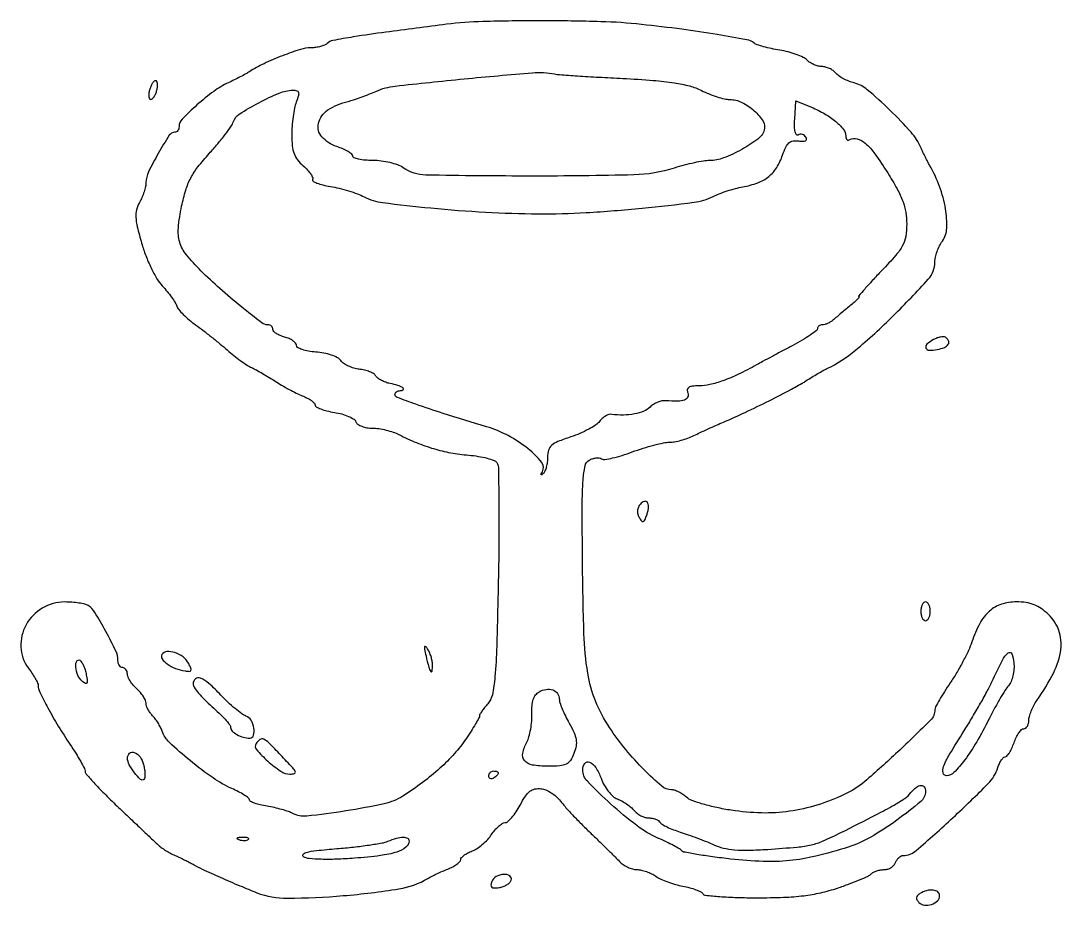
# Model space of a CAD drawing. Extents: x 166 to 1835, y 45 to 1905.
# Drawn here: x 889.3 to 1110.9, y 918.4 to 1106.7 of the extents above; entities that cross this region are included whole.
import ezdxf

# ---------------------------------------------------------------- set-up
doc = ezdxf.new("R2010")
doc.units = 0

msp = doc.modelspace()

# ---------------------------------------------------------------- linework, layer by layer
for points in [[(980, 1106.008011, 0.001253), (967.031673, 1104.329293, 0.007065), (960.122883, 1103.31784, 0.00778), (955.773946, 1102.548654, 0.14487), (954.55, 1101.914012, -0.093013), (954.013949, 1101.562347, -0.033761), (953.149307, 1101.268491, -0.032071), (952.136485, 1101.067403, -0.03298), (951.115724, 1101, 0.076865), (948.861387, 1100.651381, 0.01585), (945.058615, 1099.31239, 0.017569), (941.110265, 1097.61794, 0.030944), (938, 1095.909137, -0.015519), (937.221677, 1095.449729, -0.005222), (936.059375, 1094.827168, -0.005189), (934.758566, 1094.164897, -0.005921), (933.5, 1093.558961, 0.049012), (930.410189, 1091.728608, 0.023492), (926.820731, 1088.827604, 0.017282), (923.642737, 1085.799459, 0.196206), (923, 1084.224597, -0.072248), (922.932027, 1083.756634, -0.087204), (922.734163, 1083.359725, -0.100447), (922.440129, 1083.094384, -0.13428), (922.095022, 1083, 0.255052), (920.928191, 1082.363383, 0.01268), (918.579425, 1078.502432, 0.017875), (916.499109, 1074.558884, 0.107974), (915.964565, 1072.32193, -0.051634), (915.857461, 1071.452874, -0.022044), (915.544811, 1070.322659, -0.02153), (915.102431, 1069.136644, -0.026462), (914.585378, 1068.074354, 0.062743), (913.962267, 1066.516861, 0.076919), (913.803313, 1064.95947, 0.046744), (914.106011, 1062.890051, 0.00997), (915.036801, 1059.371315, 0.023043), (915.914611, 1056.762845, 0.01998), (917.066937, 1054.116298, 0.020457), (918.305553, 1051.802591, 0.053938), (919.427023, 1050.29696, -0.015159), (920.457852, 1049.116068, -0.015402), (921.409571, 1047.880982, -0.01536), (922.169418, 1046.758355, -0.059218), (922.532013, 1046, 0.093146), (922.947785, 1045.262699, 0.021464), (923.916565, 1044.20625, 0.021451), (925.156907, 1043.067221, 0.019499), (926.529291, 1042, -0.007811), (928.099202, 1040.837012, -0.004571), (929.944467, 1039.397932, -0.00457), (931.764876, 1037.923928, -0.007743), (933.258313, 1036.652533, 0.012814), (934.646139, 1035.495115, 0.011656), (936.135254, 1034.37203, 0.011758), (937.513694, 1033.430291, 0.036462), (938.5, 1032.887686, -0.017235), (939.474395, 1032.399421, -0.006632), (940.79375, 1031.657518, -0.006558), (942.204873, 1030.814266, -0.008033), (943.5, 1029.988117, 0.013649), (944.849062, 1029.14873, 0.009281), (946.426562, 1028.264839, 0.009358), (947.982077, 1027.467931, 0.018497), (949.25, 1026.905139, -0.026076), (950.303061, 1026.418489, -0.035428), (951.192188, 1025.866164, -0.038273), (951.827207, 1025.327816, -0.200392), (952, 1024.913992, 0.278056), (952.231373, 1024.530105, 0.031192), (953.200171, 1024.093263, 0.030718), (954.520088, 1023.685209, 0.019965), (956.085687, 1023.370307, -0.028214), (957.688019, 1023.020437, -0.035099), (959.124336, 1022.509838, -0.037736), (960.227189, 1021.925598, -0.161838), (960.692676, 1021.35849, 0.152651), (961.105176, 1020.837149, 0.057359), (961.938782, 1020.399056, 0.049998), (963.020612, 1020.100392, 0.042388), (964.202697, 1020, -0.03672), (965.540009, 1019.901656, -0.022481), (967.093178, 1019.600102, -0.022484), (968.612453, 1019.160457, -0.036832), (969.845708, 1018.638646, 0.021139), (973.582131, 1016.917657, 0.025587), (977.22277, 1015.637215, 0.02628), (980.889174, 1014.761388, 0.024736), (984.702058, 1014.253298, -0.019309), (986.752835, 1014.002629, -0.024761), (988.612249, 1013.606788, -0.023949), (990.094192, 1013.136729, -0.153601), (990.708329, 1012.66023, -0.147979), (991.022683, 1011.686554, -0.001672), (991.127587, 1004.748071, -0.00498), (991.1422, 996.692961, -0.003205), (991.006271, 987.35448, -0.00194), (990.663791, 973.572812, -0.014395), (990.286552, 967.021024, -0.028735), (989.737329, 963.226898, -0.134421), (988.75, 961.27574, 0.014763), (988.079863, 960.490016, 0.018999), (987.514063, 959.727946, 0.01707), (987.094674, 959.068608, 0.133889), (987, 958.721391, -0.12858), (986.894517, 958.317988, -0.005354), (986.145777, 957.017002, -0.008967), (985.206158, 955.487415, -0.00622), (984.092006, 953.791435, -0.034879), (981.666478, 950.688052, -0.025464), (978.575395, 947.58864, -0.023453), (974.895972, 944.558503, -0.019162), (970.697736, 941.663403, -0.087872), (966.709022, 940.023365, -0.014645), (958.531569, 938.48867, -0.011553), (950.210109, 937.374302, -0.153061), (947.207498, 937.963436, 0.042405), (946.299843, 938.360902, 0.013782), (944.900015, 938.794574, 0.013627), (943.310943, 939.192908, 0.01493), (941.75, 939.49068, -0.018614), (940.312942, 939.775806, -0.028843), (939.101562, 940.1383, -0.028174), (938.204755, 940.522509, -0.284769), (938, 940.852865, 0.23362), (937.811058, 941.235174, 0.020194), (936.894914, 941.878759, 0.02328), (935.679337, 942.583599, 0.015852), (934.238005, 943.274893, -0.047713), (930.249928, 945.510182, -0.020441), (925.37198, 949.196089, -0.016993), (920.964599, 953.076906, -0.119979), (919.421023, 955.45336, 0.03299), (919.059451, 956.301027, 0.021123), (918.535452, 957.234791, 0.021219), (917.941871, 958.109824, 0.036746), (917.368068, 958.774789, -0.041095), (916.844532, 959.392262, -0.03583), (916.40187, 960.115102, -0.037504), (916.096912, 960.830647, -0.08216), (916, 961.416441, 0.10904), (915.864718, 962.029398, 0.035252), (915.4125, 962.84759, 0.03323), (914.765384, 963.713429, 0.031753), (914, 964.5, -0.033439), (913.234645, 965.29186, -0.034148), (912.5875, 966.173392, -0.036283), (912.136671, 967.01364, -0.105367), (912, 967.654988, 0.072708), (911.924865, 968.168952, 0.087472), (911.70625, 968.604903, 0.100499), (911.381344, 968.896341, 0.133491), (911, 969, -0.1535), (910.618622, 969.119909, -0.098012), (910.29375, 969.457532, -0.080598), (910.074548, 969.962004, -0.062344), (910, 970.557556, 0.112419), (909.54386, 972.560676, 0.012789), (907.413846, 976.71912, 0.012801), (905.073984, 980.763003, 0.11218), (903.636695, 982.234687, 0.08792), (902.957734, 982.520472, 0.018695), (901.692589, 982.758058, 0.019013), (900.185489, 982.924854, 0.017067), (898.614671, 982.984687, 0.136779), (893.882095, 981.685448, 0.132158), (890.430231, 978.112771, 0.136881), (889.308979, 973.394992, 0.150599), (890.861574, 968.973361, -0.012635), (891.680453, 967.805136, -0.016139), (892.371837, 966.687087, -0.014095), (892.886977, 965.729076, -0.116821), (893, 965.251934, 0.114142), (893.334635, 963.805158, 0.009916), (895.072462, 960.421223, 0.013122), (897.285035, 956.561401, 0.011732), (899.778067, 952.673735, -0.008668), (901.012186, 950.774946, -0.011821), (902.053557, 949.019275, -0.008758), (902.855836, 947.530285, -0.119741), (903, 946.936934, 0.183278), (903.227629, 946.336799, 0.005284), (905.091132, 944.277942, 0.010026), (907.390737, 941.888557, 0.006658), (910.118747, 939.237066, -0.00007), (912.940426, 936.565931, -0.00009), (915.529983, 934.112966, -0.000068), (917.700191, 932.055931, -0.000798), (918.543437, 931.253882, 0.03577), (919.207791, 930.705062, 0.016175), (920.148818, 930.079623, 0.01592), (921.188759, 929.480861, 0.020975), (922.174689, 929.00627, -0.007279), (923.174755, 928.558178, -0.005538), (924.257565, 928.039286, -0.005602), (925.262201, 927.53003, -0.013047), (926, 927.120765, 0.024788), (927.908103, 926.120151, 0.003909), (931.767724, 924.370586, 0.004666), (935.963703, 922.554631, 0.007308), (939.609006, 921.079605, 0.095116), (946.088147, 919.899128, 0.018558), (957.996182, 920.453883, 0.018529), (969.82897, 921.889301, 0.095649), (976, 924.131357, -0.018775), (976.764136, 924.550459, -0.00699), (977.867188, 925.083483, -0.006915), (979.087182, 925.631713, -0.008304), (980.25, 926.112271, 0.027268), (981.303002, 926.594955, 0.036745), (982.192188, 927.149692, 0.04021), (982.824545, 927.695005, 0.197198), (983, 928.122576, -0.186875), (983.162357, 928.541806, -0.045695), (983.719012, 929.050585, -0.040568), (984.510618, 929.555834, -0.030926), (985.447701, 929.980116, 0.054223), (986.506135, 930.519977, 0.030337), (987.666162, 931.384849, 0.029918), (988.745334, 932.41287, 0.042478), (989.562711, 933.455365, -0.030649), (990.289853, 934.42931, -0.035992), (991.095389, 935.252514, -0.038862), (991.862188, 935.831342, -0.143197), (992.439012, 936, 0.185604), (993.029646, 936.227071, 0.031978), (993.882374, 937.101562, 0.031057), (994.79793, 938.314026, 0.023329), (995.654848, 939.75, -0.023963), (996.775332, 941.622247, -0.079468), (997.746473, 942.673483, -0.113698), (998.788885, 943.164172, -0.081298), (1000.080846, 943.230497, -0.072043), (1001.13443, 942.956096, -0.041173), (1002.302284, 942.34673, -0.040153), (1003.399677, 941.523714, -0.052596), (1004.246078, 940.600379, 0.022873), (1005.217667, 939.40526, 0.0066), (1006.825742, 937.649542, 0.006624), (1008.693002, 935.716082, 0.007014), (1010.575972, 933.869882, -0.001884), (1012.451325, 932.068521, -0.001937), (1014.295731, 930.26959, -0.001872), (1015.883345, 928.697347, -0.008211), (1016.802135, 927.75, 0.053773), (1017.581947, 927.080164, 0.04007), (1018.565773, 926.514063, 0.040908), (1019.593011, 926.127086, 0.069739), (1020.499735, 926, -0.054278), (1021.433037, 925.898385, -0.029394), (1022.545682, 925.583648, -0.028918), (1023.653369, 925.125399, -0.040255), (1024.578563, 924.582633, 0.04538), (1025.613842, 923.989438, 0.019121), (1027.097518, 923.377168, 0.018732), (1028.743361, 922.839623, 0.0232), (1030.312114, 922.46927, -0.018843), (1031.772767, 922.13784, -0.023769), (1033.093252, 921.717273, -0.022919), (1034.141536, 921.271969, -0.143395), (1034.570062, 920.886637, 0.23307), (1035.136268, 920.53224, 0.006121), (1038.180247, 920.26045, 0.01165), (1041.845582, 920.064128, 0.007553), (1046.090562, 920, 0.009099), (1051.788836, 920.103711, 0.020989), (1056.059026, 920.439046, 0.025954), (1059.680009, 921.068954, 0.024626), (1063.281545, 922.078807, 0.008049), (1065.732393, 922.942221, 0.010385), (1067.952391, 923.817566, 0.008365), (1069.772199, 924.61519, 0.085253), (1070.45, 925.078807, -0.075283), (1070.94529, 925.432191, -0.03742), (1071.658907, 925.7294, -0.036069), (1072.460493, 925.932135, -0.043932), (1073.231385, 926, 0.075009), (1073.974518, 926.112114, 0.064544), (1074.693884, 926.440625, 0.066847), (1075.281639, 926.9265, 0.095314), (1075.638374, 927.5, -0.053166), (1075.931698, 928.073694, -0.056629), (1076.334194, 928.559375, -0.063458), (1076.77959, 928.890232, -0.128743), (1077.198828, 929, 0.180582), (1080.036807, 930.059525, 0.008229), (1087.884056, 937.097491, 0.010319), (1095.33968, 944.300679, 0.119671), (1097.42503, 947.75, -0.031632), (1097.757968, 948.611438, -0.042408), (1098.171506, 949.339062, -0.04866), (1098.600286, 949.849344, -0.196141), (1098.969563, 950, 0.22174), (1099.356527, 950.180486, 0.034518), (1099.866336, 950.88125, 0.032918), (1100.388713, 951.850946, 0.023226), (1100.850155, 953, -0.029269), (1101.327637, 954.148676, -0.039463), (1101.897786, 955.11875, -0.044284), (1102.473476, 955.803971, -0.198429), (1102.94798, 956, 0.165323), (1103.349298, 956.136423, 0.095545), (1103.690969, 956.522139, 0.076557), (1103.921891, 957.097629, 0.057256), (1104, 957.777494, -0.069667), (1104.119602, 958.63171, -0.027282), (1104.509268, 959.759147, -0.026363), (1105.070105, 960.950341, -0.029702), (1105.733678, 962.027494, 0.035068), (1109.302142, 967.961584, 0.084572), (1110.823579, 972.835746, 0.118691), (1110.407487, 976.88255, 0.117556), (1108.195281, 980.312909, 0.037824), (1106.642029, 981.590617, 0.0595), (1105.122857, 982.408552, 0.05854), (1103.43564, 982.853947, 0.035302), (1101.369595, 983, 0.078225), (1098.166919, 982.495858, 0.104944), (1095.625754, 981.036202, 0.087677), (1093.588625, 978.440351, 0.040817), (1091.88124, 974.5, -0.027215), (1091.131196, 972.631441, -0.01253), (1089.964032, 970.2827, -0.012368), (1088.609896, 967.8674, -0.016753), (1087.261603, 965.760256, 0.008662), (1086.01227, 963.875635, 0.011857), (1084.958096, 962.134266, 0.008722), (1084.144852, 960.656894, 0.12204), (1084, 960.072271, -0.199607), (1083.054024, 957.797081, -0.007043), (1076.071944, 951.045149, -0.012141), (1069.059746, 944.76631, -0.067162), (1064.810773, 942.031605, -0.033499), (1058.863502, 939.719561, -0.041048), (1053.048979, 938.408616, -0.040811), (1047.070463, 938.060719, -0.032499), (1040.631635, 938.63157, -0.015023), (1037.519686, 939.208932, -0.017671), (1034.61401, 939.947239, -0.016769), (1032.225076, 940.732812, -0.096379), (1031.090285, 941.418293, 0.036946), (1030.313074, 942.023619, 0.032751), (1029.424167, 942.535374, 0.034226), (1028.559895, 942.889088, 0.080181), (1027.872705, 943, -0.178881), (1025.806679, 943.76358, -0.020281), (1022.093118, 947.213364, -0.024138), (1018.150846, 951.58868, -0.024786), (1014.685571, 956.286387, -0.050052), (1011.707631, 961.924061, -0.056647), (1010.06005, 967.813541, -0.032033), (1009.25273, 976.23602, -0.005766), (1008.937764, 991.992951, -0.002145), (1008.889379, 1003.611612, -0.017076), (1009.073281, 1008.975131, -0.034969), (1009.491071, 1011.976045, -0.216372), (1010.390999, 1013.198938, -0.050622), (1011.087072, 1013.500684, -0.049727), (1011.833765, 1013.658678, -0.054073), (1012.518184, 1013.659433, -0.112126), (1013.020853, 1013.487112, 0.177286), (1013.695207, 1013.348554, 0.017412), (1015.353489, 1013.655622, 0.020311), (1017.361098, 1014.186539, 0.014719), (1019.550446, 1014.93299, -0.012658), (1021.840218, 1015.724229, -0.012918), (1024.15173, 1016.392816, -0.012772), (1026.186295, 1016.869582, -0.051204), (1027.456473, 1017, 0.044678), (1028.570712, 1017.099764, 0.021544), (1029.969988, 1017.415131, 0.021168), (1031.410744, 1017.872019, 0.028403), (1032.66896, 1018.413212, -0.005577), (1034.003273, 1019.060793, -0.002827), (1035.696507, 1019.847691, -0.002807), (1037.453618, 1020.640325, -0.004185), (1039, 1021.312035, 0.009275), (1043.58113, 1023.357633, 0.006351), (1048.70692, 1025.841348, 0.006186), (1053.427532, 1028.276728, 0.019577), (1056.5, 1030.067914, -0.005065), (1057.758589, 1030.851439, -0.004755), (1059.059375, 1031.626208, -0.004736), (1060.226009, 1032.291406, -0.016316), (1061, 1032.690533, 0.064003), (1067.092439, 1036.606874, 0.019947), (1075.144149, 1043.944512, 0.014279), (1082.587384, 1051.723886, 0.185785), (1084, 1055.394413, -0.057389), (1084.114252, 1056.38654, -0.029151), (1084.471075, 1057.592873, -0.028517), (1084.989655, 1058.809597, -0.037793), (1085.60366, 1059.844533, 0.143821), (1086.529913, 1062.590492, 0.05195), (1086.263201, 1066.741752, 0.046663), (1085.00369, 1071.453117, 0.04268), (1082.864258, 1076, -0.011857), (1082.46276, 1076.732518, -0.005236), (1081.965518, 1077.718227, -0.005179), (1081.460028, 1078.774437, -0.006942), (1081.025063, 1079.742899, 0.079953), (1078.941981, 1083.008491, 0.018546), (1074.419047, 1087.724834, 0.016656), (1069.605223, 1092.084506, 0.115377), (1066.791018, 1093.524253, -0.033741), (1065.668537, 1093.884561, -0.028412), (1064.536032, 1094.410638, -0.029376), (1063.555339, 1095.012461, -0.067333), (1062.918573, 1095.598113, 0.064974), (1062.340548, 1096.134773, 0.044398), (1061.566328, 1096.588196, 0.044457), (1060.725814, 1096.897114, 0.065934), (1059.948984, 1097, -0.063149), (1059.156654, 1097.100471, -0.039127), (1058.268117, 1097.40529, -0.038743), (1057.423788, 1097.851467, -0.05551), (1056.763145, 1098.379712, 0.085547), (1055.940756, 1098.960293, 0.023967), (1054.48397, 1099.569556, 0.023431), (1052.743321, 1100.110554, 0.022718), (1050.941717, 1100.492777, -0.01236), (1049.167838, 1100.830892, -0.014637), (1047.511004, 1101.240456, -0.013521), (1046.142008, 1101.661913, -0.084715), (1045.5, 1102.008253, 0.120726), (1043.910048, 1102.724885, 0.004857), (1037.631133, 1103.82504, 0.008262), (1030.088667, 1104.943501, 0.00567), (1021.5, 1105.973482, 0.019979), (1012.820605, 1106.565124, 0.006819), (1000.195993, 1106.747818, 0.006552), (987.726492, 1106.594798, 0.025218)], [(1017.5, 1094.47769, -0.006469), (1024.026145, 1094.064587, -0.018897), (1028.507556, 1093.55174, -0.027285), (1031.774331, 1092.868113, -0.051875), (1034.280794, 1091.911766, 0.020723), (1035.891151, 1091.179608, 0.01902), (1037.602871, 1090.560122, 0.019417), (1039.171829, 1090.125259, 0.057391), (1040.280794, 1089.995033, -0.114904), (1042.864547, 1089.387221, -0.067045), (1045.515308, 1087.598006, -0.071762), (1047.398821, 1085.361329, -0.219617), (1047.638539, 1083.441849, -0.157422), (1046.295464, 1081.562168, -0.032935), (1042.848948, 1079.342045, -0.035075), (1038.998008, 1077.546501, -0.090988), (1036, 1076.986398, 0.039818), (1034.707734, 1076.879136, 0.011943), (1032.765625, 1076.513093, 0.01189), (1030.597667, 1075.996424, 0.012625), (1028.5, 1075.386446, -0.070979), (1019.904089, 1073.94174, -0.006481), (998.157041, 1073.684455, -0.003986), (975.573751, 1073.890049, -0.149585), (970.765404, 1075.451764, 0.066412), (969.617896, 1076.046815, 0.027883), (967.947784, 1076.545206, 0.026983), (966.077347, 1076.886147, 0.031597), (964.277494, 1077, -0.020319), (962.637978, 1077.066655, -0.032795), (961.256514, 1077.270969, -0.035335), (960.249947, 1077.563728, -0.314031), (960, 1077.922448, 0.226709), (959.796729, 1078.347713, 0.034341), (959.002852, 1078.903015, 0.032802), (957.905678, 1079.468847, 0.022951), (956.605452, 1079.965198, -0.130152), (953.420522, 1082.041064, -0.249491), (952.699859, 1084.91948, -0.189777), (954.728079, 1087.767912, -0.086429), (959, 1089.596798, 0.019701), (960.19855, 1089.930413, 0.008448), (961.771886, 1090.465403, 0.008344), (963.431078, 1091.092494, 0.010894), (964.92557, 1091.724053, -0.077794), (969.068712, 1092.854398, -0.003548), (983.722023, 1094.383429, -0.003871), (998.293276, 1095.685657, -0.06856), (1003, 1095.424094, 0.030566), (1004.056002, 1095.284632, 0.001254), (1007.878125, 1095.025536, 0.00218), (1012.410569, 1094.749551, 0.001544)], [(916.710251, 1092, 0.035451), (916.566871, 1091.233437, 0.061733), (916.572863, 1090.5875, 0.093423), (916.716024, 1090.153887, 0.272886), (916.976988, 1090, 0.195045), (917.316798, 1090.137799, 0.054916), (917.688383, 1090.5875, 0.046569), (918.031557, 1091.234346, 0.034746), (918.289749, 1092, 0.035451), (918.433129, 1092.766563, 0.061733), (918.427137, 1093.4125, 0.093423), (918.283976, 1093.846113, 0.272886), (918.023012, 1094, 0.195045), (917.683202, 1093.862201, 0.054916), (917.311617, 1093.4125, 0.046569), (916.968443, 1092.765654, 0.034746)], [(947.975249, 1089.4349, 0.040335), (947.600019, 1088.143119, 0.015944), (947.286479, 1086.318604, 0.015658), (947.071492, 1084.316828, 0.018921), (947, 1082.428287, 0.025975), (947.120206, 1080.115973, 0.063686), (947.509481, 1078.461452, 0.075215), (948.253466, 1077.126454, 0.049171), (949.465892, 1075.842707, -0.025421), (950.376326, 1074.965997, -0.03788), (951.069324, 1074.105004, -0.042814), (951.488042, 1073.367574, -0.251195), (951.461643, 1072.937937, 0.419371), (951.544744, 1072.599253, 0.041532), (952.379291, 1072.193047, 0.033221), (953.647293, 1071.795873, 0.018122), (955.245751, 1071.470368, -0.019382), (957.08898, 1071.090179, -0.013998), (959.111642, 1070.530039, -0.014174), (961.006758, 1069.888313, -0.029622), (962.432178, 1069.261864, 0.086635), (966.346005, 1068.049194, 0.007675), (976.655886, 1066.886768, 0.01058), (988.283253, 1066.004125, 0.011869), (999.5, 1065.657766, 0.01615), (1009.739021, 1065.91549, 0.010289), (1021.620123, 1066.844588, 0.007022), (1032.692528, 1068.097341, 0.085675), (1036.756196, 1069.343875, -0.025809), (1038.06321, 1069.922798, -0.013456), (1039.744536, 1070.514606, -0.013346), (1041.506862, 1071.030626, -0.019839), (1043.076267, 1071.379072, 0.043894), (1046.255612, 1072.247149, 0.079842), (1048.595286, 1073.567001, 0.085547), (1050.299513, 1075.482283, 0.057356), (1051.555982, 1078.138166, -0.027409), (1052.238225, 1079.835899, -0.101897), (1052.922966, 1080.755572, -0.143274), (1053.777267, 1081.16099, -0.076154), (1054.957992, 1081.168623, 0.030002), (1055.894752, 1081.088275, 0.119719), (1056.453948, 1081.209058, 0.272936), (1056.650138, 1081.504065, 0.153067), (1056.540212, 1081.934935, 0.087724), (1056.207075, 1082.308259, 0.094547), (1055.774222, 1082.532886, 0.10009), (1055.309838, 1082.575093, 0.111635), (1054.885245, 1082.429077, -0.385214), (1054.512803, 1082.49755, -0.109328), (1054.241524, 1083.080124, -0.050289), (1054.109066, 1084.202106, -0.018991), (1054.142208, 1085.783244), (1054.375731, 1089.740956), (1057.696151, 1088.353596, -0.031964), (1060.55393, 1086.938833, -0.043787), (1062.903413, 1085.292849, -0.051246), (1064.508423, 1083.636851, -0.168406), (1065, 1082.218742, 0.071095), (1065.06717, 1081.748734, 0.146439), (1065.267241, 1081.439808, 0.189383), (1065.564005, 1081.337848, 0.128241), (1065.909758, 1081.444227, -0.213881), (1067.429456, 1081.646252, -0.108856), (1069.149185, 1080.693075, -0.056259), (1071.231426, 1078.391609, -0.01575), (1073.941249, 1074.357803, -0.014403), (1075.948956, 1070.940848, -0.036284), (1077.151145, 1068.318788, -0.046478), (1077.786196, 1065.973801, -0.042921), (1078, 1063.487741, -0.039903), (1077.789174, 1060.850185, -0.083306), (1077.131708, 1058.903795, -0.057195), (1075.709968, 1056.853251, -0.011231), (1072.671595, 1053.545494, 0.004237), (1070.661912, 1051.418138, 0.00755), (1069.049825, 1049.628989, 0.003171), (1067.761698, 1048.136229, 0.639699), (1067.824605, 1048, -0.631976), (1067.877435, 1047.88882, -0.021617), (1067.45872, 1047.417945, -0.018557), (1066.791682, 1046.77934, -0.009242), (1065.90301, 1046.018537, 0.000489), (1064.894426, 1045.185224, 0.00044), (1063.851095, 1044.319934, 0.000441), (1062.916633, 1043.542152, 0.001391), (1062.292206, 1043.018537, -0.037235), (1061.753206, 1042.628706, -0.031671), (1061.133054, 1042.299195, -0.032898), (1060.527515, 1042.071745, -0.073517), (1060.042206, 1042, 0.074304), (1059.643988, 1041.940493, 0.088379), (1059.306148, 1041.767617, 0.100643), (1059.080304, 1041.510593, 0.130815), (1059, 1041.208909, -0.235994), (1058.786836, 1040.782432, -0.011407), (1057.457813, 1039.831681, -0.016569), (1055.761821, 1038.756476, -0.010986), (1053.75, 1037.631368, 0.000652), (1051.556655, 1036.463575, 0.000603), (1049.307812, 1035.25898, 0.000601), (1047.307604, 1034.18136, 0.002012), (1046, 1033.46804, -0.013816), (1042.14621, 1031.482301, -0.024678), (1038.861963, 1030.098344, -0.030197), (1036.068522, 1029.267519, -0.05724), (1033.739373, 1029, 0.024119), (1032.317107, 1028.931352, 0.117115), (1031.558275, 1028.67175, 0.230614), (1031.267911, 1028.203111, 0.117487), (1031.361626, 1027.5, -0.197684), (1031.339852, 1026.59017, -0.206947), (1030.684599, 1025.981697, -0.086212), (1029.191143, 1025.728, -0.020871), (1026.679307, 1025.842292, 0.073702), (1025.872536, 1025.793882, 0.044229), (1024.952602, 1025.513872, 0.043259), (1024.066411, 1025.063342, 0.057212), (1023.357879, 1024.500736, -0.1017), (1022.016857, 1023.616966, -0.048207), (1020.020719, 1023.035066, -0.043236), (1017.650106, 1022.795069, -0.037604), (1015.157782, 1022.946531, 0.111045), (1014.55434, 1022.894923, 0.055238), (1013.848936, 1022.58256, 0.050882), (1013.156511, 1022.078865, 0.052259), (1012.586954, 1021.449804, -0.088948), (1011.796574, 1020.695579, -0.022683), (1010.271305, 1019.782927, -0.022388), (1008.40626, 1018.884117, -0.021022), (1006.429173, 1018.134791, 0.015336), (1003.700612, 1017.135975, 0.084018), (1002.36665, 1016.319547, 0.140832), (1001.719337, 1015.318726, 0.073705), (1001.5, 1013.838863, -0.031032), (1001.43289, 1012.758609, -0.032603), (1001.232592, 1011.713019, -0.034514), (1000.940387, 1010.841358, -0.108871), (1000.589675, 1010.338863, -0.024336), (1000.253187, 1010.057791, -0.467124), (1000.13629, 1010.084763, -0.237338), (1000.135588, 1010.26145, -0.014925), (1000.388881, 1010.734127, 0.310607), (1000.226205, 1012.749591, 0.052512), (997.336998, 1015.625041, 0.047432), (993.121957, 1018.40647, 0.048894), (988.5, 1020.310602, -0.002497), (979.239463, 1023.155661, -0.009293), (973.452332, 1025.084066, -0.006221), (969.452499, 1026.556272, -0.310892), (969, 1027.213676, -0.146677), (969.0899, 1027.51354, -0.099119), (969.342708, 1027.769017, -0.082948), (969.720665, 1027.941232, -0.0656), (970.166667, 1028, 0.180228), (970.72924, 1028.209591, 0.492067), (970.708698, 1028.569463, 0.075205), (969.623632, 1029.092387, 0.027183), (967.958802, 1029.507934, -0.037816), (967.021773, 1029.763081, -0.035991), (966.117585, 1030.159726, -0.038138), (965.371399, 1030.629198, -0.095135), (964.937204, 1031.101605, 0.118055), (964.47097, 1031.564868, 0.039071), (963.604575, 1032.003961, 0.036368), (962.53269, 1032.357115, 0.034071), (961.397312, 1032.560729, -0.043477), (960.231876, 1032.792408, -0.038209), (959.070363, 1033.22896, -0.040139), (958.080072, 1033.790884, -0.085976), (957.449975, 1034.3993, 0.116406), (956.738862, 1035.007629, 0.036274), (955.438094, 1035.562758, 0.034024), (953.845078, 1035.991368, 0.031549), (952.167837, 1036.213602, -0.02574), (950.571972, 1036.406233, -0.039671), (949.225941, 1036.751213, -0.046512), (948.269546, 1037.181932, -0.269614), (948.001465, 1037.641592, 0.178403), (947.82286, 1038.124318, 0.062026), (947.266055, 1038.632158, 0.052054), (946.456897, 1039.086396, 0.040425), (945.5, 1039.410644, -0.034719), (944.542915, 1039.722843, -0.046776), (943.734375, 1040.141941, -0.05533), (943.172385, 1040.598489, -0.196992), (943, 1041.019052, 0.108336), (942.917948, 1041.3933, 0.09968), (942.685513, 1041.711847, 0.095508), (942.338132, 1041.925445, 0.090458), (941.929406, 1042, -0.165629), (940.623343, 1042.444848, -0.005552), (936.275455, 1045.872953, -0.011194), (931.723132, 1049.716287, -0.013893), (927.672349, 1053.5, -0.028911), (924.564339, 1056.94593, -0.096856), (923.158364, 1059.627098, -0.096162), (922.860676, 1062.651176, -0.028261), (923.561335, 1067.283434, -0.023017), (924.442163, 1070.695277, -0.046151), (925.501736, 1073.266298, -0.044672), (927.038872, 1075.651655, -0.020255), (929.440724, 1078.490415, 0.010815), (931.234339, 1080.530915, 0.012723), (932.840453, 1082.541524, 0.011662), (934.107611, 1084.296907, 0.073783), (934.590243, 1085.284331, -0.176847), (935.839548, 1086.902695, -0.019237), (939.98342, 1089.302064, -0.02309), (944.357148, 1091.362232, -0.093713), (947.225249, 1091.965018, -0.067156), (948.078744, 1091.867437, -0.264596), (948.446211, 1091.514464, -0.144981), (948.446362, 1090.830646, -0.018899)], [(1083.728644, 1038.868017, 0.048121), (1082.293779, 1037.872889, 0.314359), (1082.081109, 1037.070534, 0.314113), (1082.760804, 1036.593423, 0.048089), (1084.5, 1036.755249, 0.049002), (1086.029649, 1037.206404, 0.151115), (1086.855488, 1037.880663, 0.271507), (1086.897676, 1038.634416, 0.136565), (1086.228644, 1039.35869, 0.141039), (1085.812712, 1039.475302, 0.046764), (1085.176084, 1039.411204, 0.042195), (1084.447062, 1039.203033, 0.036946)], [(1021.270651, 1003.826115, 0.068896), (1020.851077, 1003.149614, 0.081045), (1020.660454, 1002.420843, 0.083465), (1020.713723, 1001.68682, 0.078809), (1021.003407, 1000.994487, 0.02736), (1021.514101, 1000.261115, 0.273904), (1021.848178, 1000.13034, 0.242884), (1022.152941, 1000.356359, 0.022437), (1022.540535, 1001.245036, 0.054555), (1022.984474, 1002.931445, 0.152575), (1022.798571, 1004.125816, 0.367747), (1022.146026, 1004.408486, 0.14655)], [(1081, 981, 0.048028), (1081.073693, 980.234582, 0.068025), (1081.29375, 979.5875, 0.088204), (1081.618118, 979.151477, 0.191087), (1082, 979, 0.191087), (1082.381882, 979.151477, 0.088204), (1082.70625, 979.5875, 0.068025), (1082.926307, 980.234582, 0.048028), (1083, 981, 0.048028), (1082.926307, 981.765418, 0.068025), (1082.70625, 982.4125, 0.088204), (1082.381882, 982.848523, 0.191087), (1082, 983, 0.191087), (1081.618118, 982.848523, 0.088204), (1081.29375, 982.4125, 0.068025), (1081.073693, 981.765418, 0.048028)], [(975.6103, 971.5, 0.008705), (976.189115, 969.108583, 0.092061), (976.613585, 968.203401, 0.677836), (976.90032, 968.274386, 0.036193), (976.984687, 969.583333, 0.043125), (976.905021, 970.426682, 0.028137), (976.675698, 971.377604, 0.028277), (976.344478, 972.286566, 0.047271), (975.95431, 973, 0.045015), (975.515436, 973.537319, 0.593089), (975.320537, 973.48239, 0.103987), (975.310733, 972.944116, 0.007762)], [(903.243598, 967.506033, -0.012585), (903.464654, 966.167858, -0.177451), (903.363642, 965.70014, -0.405855), (903.054889, 965.625968, -0.03937), (902.363, 966.1137, -0.125046), (901.475528, 967.332753, -0.068289), (901.025703, 969.138743, -0.130346), (901.212881, 970.364864, -0.456702), (901.880598, 970.573795, -0.118723), (902.252097, 970.198925, -0.031621), (902.644226, 969.448141, -0.030214), (902.994143, 968.511956, -0.027106)], [(919.360598, 971.774443, 0.30293), (919.392337, 970.860416, 0.083202), (920.467353, 969.793155, 0.061872), (922.234201, 968.845808, 0.052114), (924.284656, 968.29056, 0.036566), (925.187485, 968.211617, 0.289417), (925.529339, 968.42089, 0.217962), (925.542569, 968.879741, 0.022756), (925.066324, 969.876073, 0.106409), (923.879493, 971.275396, 0.083737), (922.119717, 972.210146, 0.100032), (920.417237, 972.418523, 0.239321)], [(1099.684335, 965.15646, 0.039584), (1098.953476, 964.17907, 0.00852), (1097.855078, 962.37096, 0.008845), (1096.652584, 960.227115, 0.00834), (1095.502142, 958, -0.017285), (1092.906412, 953.188071, -0.028856), (1090.358766, 949.357951, -0.030835), (1088.069391, 946.674436, -0.203449), (1086.480494, 946, -0.349362), (1085.742527, 946.58732, -0.150963), (1085.840715, 947.92458, -0.042158), (1087.136893, 950.559114, -0.006556), (1090.197543, 955.5, 0.007521), (1091.817444, 958.126358, 0.005667), (1093.521385, 961.059375, 0.005731), (1095.060602, 963.853606, 0.013152), (1096.139402, 966, -0.007757), (1098.392969, 970.606949, -0.09633), (1099.58555, 972.135592, -0.514066), (1100.355114, 971.952586, -0.072563), (1100.820335, 970.074176, -0.041681), (1100.840717, 968.67797, -0.039597), (1100.631425, 967.2729, -0.04213), (1100.233353, 966.035437, -0.081619)], [(926, 965.577923, 0.150295), (926.231003, 964.826787, 0.02334), (927.175, 963.567825, 0.024234), (928.46838, 962.147113, 0.018971), (930, 960.731995, -0.014032), (931.532093, 959.344232, -0.019218), (932.825, 958.00632, -0.016265), (933.798791, 956.843918, -0.167749), (934, 956.261061, 0.205197), (934.32613, 955.499846, 0.063933), (935.349939, 954.747784, 0.057986), (936.70798, 954.189522, 0.068652), (938.081787, 954, 0.332311), (938.876109, 954.593461, 0.116175), (938.961164, 956.106353, 0.089359), (938.338628, 957.79398, 0.174183), (937.25, 958.700271, -0.071471), (936.351256, 959.182014, -0.015366), (934.957623, 960.275896, -0.015749), (933.408875, 961.655491, -0.01445), (931.90361, 963.168886, 0.021361), (929.375032, 965.641822, 0.086243), (927.552944, 966.782904, 0.274518), (926.497177, 966.625067, 0.225342)], [(1004, 962.341129, 0.080486), (1004.127161, 961.556291, 0.016484), (1004.616036, 960.234351, 0.016958), (1005.294334, 958.719913, 0.015215), (1006.097144, 957.198118, -0.021728), (1007.14087, 955.155636, -0.067945), (1007.585904, 953.681988, -0.084798), (1007.570251, 952.331208, -0.047797), (1007.121894, 950.75, -0.050359), (1006.353788, 949.247031, -0.13665), (1005.467097, 948.459739, -0.096126), (1004.103496, 948.092888, -0.017788), (1001.493366, 948, -0.041105), (998.276399, 948.264912, -0.176127), (996.626811, 949.194142, -0.232242), (996.218863, 950.773865, -0.072055), (997.078147, 953.146019, 0.053827), (997.541155, 954.292418, 0.024559), (997.905409, 955.868046, 0.02398), (998.129737, 957.582165, 0.030346), (998.164099, 959.179477, -0.028912), (998.196418, 960.912676, -0.060298), (998.460205, 962.234988, -0.080068), (998.959088, 963.199959, -0.10631), (999.69855, 963.851176, -0.087936), (1001.217819, 964.379699, -0.124888), (1002.636054, 964.252963, -0.154235), (1003.62444, 963.511407, -0.156526)], [(939.406502, 952.848716, 0.327832), (939.511046, 951.544824, 0.030899), (941.895865, 949.111678, 0.034285), (944.667478, 946.937846, 0.150256), (946.633667, 946.333333, 0.070493), (947.592758, 946.469227, 0.465877), (947.764193, 946.855884, 0.072885), (947.208313, 947.668174, 0.002621), (944.631923, 950.428798, 0.007917), (942.182707, 952.944696, 0.087546), (941.034425, 953.744427, 0.261066), (940.210651, 953.680843, 0.107778)], [(915.44026, 948.382001, -0.023341), (915.650924, 947.338639, -0.030433), (915.740113, 946.368833, -0.031229), (915.715229, 945.581035, -0.174588), (915.538335, 945.205002, -0.403158), (914.810082, 945.191202, -0.041565), (913.536635, 946.585269, -0.041877), (912.403119, 948.340455, -0.116594), (912.031803, 949.75, -0.222881), (912.477253, 950.766107, -0.282343), (913.467643, 950.934775, -0.140664), (914.690046, 949.983775, -0.096354)], [(1012.884534, 945.442772, 0.041664), (1013.542186, 944.009761, 0.039464), (1014.438738, 942.677726, 0.042051), (1015.432724, 941.62216, 0.092276), (1016.376519, 941.046947, -0.035996), (1017.318355, 940.608965, -0.024296), (1018.325361, 939.983462, -0.024523), (1019.24474, 939.279535, -0.043926), (1019.913542, 938.604176, 0.058176), (1020.557084, 937.990248, 0.043674), (1021.388002, 937.471227, 0.04458), (1022.269781, 937.117044, 0.073342), (1023.063428, 937, -0.046412), (1023.80156, 936.931335, -0.046106), (1024.516073, 936.727681, -0.050082), (1025.105089, 936.428562, -0.112281), (1025.454911, 936.072955, 0.12259), (1025.89298, 935.645394, 0.019603), (1026.957025, 935.077715, 0.020689), (1028.29149, 934.498474, 0.016825), (1029.763928, 933.986711, -0.009278), (1031.440996, 933.432047, -0.005659), (1033.400962, 932.718194, -0.005671), (1035.327937, 931.966478, -0.010004), (1036.898922, 931.29617, 0.048188), (1038.961591, 930.596562, 0.036326), (1041.32694, 930.219503, 0.027174), (1044.321056, 930.126282, 0.011027), (1048.398922, 930.310984, 0.004746), (1054.693839, 930.795429, 0.034736), (1057.678376, 931.264041, 0.047175), (1060.200865, 932.098472, 0.012881), (1064, 933.884741, 0.001835), (1071.526862, 937.69807, 0.011445), (1075.327895, 939.752409, 0.021995), (1077.583162, 941.173801, 0.068035), (1078.907079, 942.388037, -0.048404), (1080.057346, 943.529006, -0.148718), (1081.061142, 943.940844, -0.281973), (1081.728655, 943.613767, -0.142327), (1082, 942.679832, -0.221371), (1080.978541, 940.485777, -0.018537), (1075.911838, 936.534827, -0.025208), (1070.246484, 932.864878, -0.054417), (1065.5, 930.769738, -0.017608), (1058.643691, 928.859296, -0.033965), (1053.028768, 927.903361, -0.034524), (1047.396601, 927.724714, -0.018849), (1040.5, 928.242969, -0.005662), (1036.631326, 928.725249, -0.008664), (1033.290625, 929.239286, -0.00399), (1030.48195, 929.744523, -0.188218), (1030, 930.045369, 0.102256), (1029.600801, 930.399984, 0.007667), (1028.325, 931.108906, 0.010349), (1026.760061, 931.906112, 0.007676), (1025, 932.724206, -0.05687), (1020.507643, 935.376715, -0.02248), (1014.975061, 939.961011, -0.016326), (1009.973651, 944.806261, -0.195749), (1008.991928, 947.25, -0.159097), (1009.447629, 948.62438, -0.356481), (1010.443218, 948.878822, -0.144314), (1011.778014, 947.705025, -0.054019)], [(991, 946.559017, -0.151918), (990.934461, 946.34829, -0.038439), (990.70625, 946.066025, -0.035638), (990.382774, 945.768994, -0.029505), (990, 945.5, -0.082592), (989.6179, 945.343488, -0.161196), (989.29375, 945.3746, -0.182303), (989.078288, 945.586039, -0.108972), (989, 945.940983, -0.093332), (989.076123, 946.345238, -0.09642), (989.29375, 946.688914, -0.099167), (989.618444, 946.918938, -0.105053), (990, 947, -0.042167), (990.382849, 946.967655, -0.061769), (990.70625, 946.870461, -0.081139), (990.92554, 946.727648, -0.210953)], [(937.729167, 932.395833, -0.126455), (937.402231, 932.202593, -0.060344), (936.916927, 932.123424, -0.05415), (936.359369, 932.160852, -0.051402), (935.8125, 932.316886, -0.054073), (935.395823, 932.538436, -0.470617), (935.37858, 932.720685, -0.168741), (935.670344, 932.862007, -0.018894), (936.416667, 932.921053, -0.028489), (937.112848, 932.910055, -0.077125), (937.592839, 932.799335, -0.208169), (937.77538, 932.614691, -0.296942)], [(972, 932.122445, -0.233558), (971.325287, 930.756811, -0.086483), (969.370119, 929.737735, -0.045743), (965.919909, 928.978793, -0.012439), (960.357598, 928.419446, -0.009781), (956.523733, 928.20535, -0.01619), (953.282971, 928.192883, -0.01626), (950.742297, 928.348176, -0.104539), (949.520271, 928.728718, -0.44871), (949.410821, 929.225087, -0.178111), (950.067732, 929.666581, -0.033569), (952.283668, 930.051752, -0.005491), (956.622599, 930.460844, 0.006796), (960.168194, 930.804478, 0.008254), (963.479763, 931.226371, 0.007124), (966.247026, 931.665779, 0.055461), (967.5, 932.029509, -0.02743), (969.337591, 932.676412, -0.065844), (970.761792, 932.894787, -0.124055), (971.653116, 932.68966, -0.281541)], [(989.611933, 923.431097, 0.06764), (989.439142, 922.697535, 0.253477), (989.61733, 922.27636, 0.174349), (990.143175, 922.096931, 0.032446), (991.176616, 922.181097, 0.04939), (992.035956, 922.395799, 0.050818), (992.827793, 922.77351, 0.056038), (993.440738, 923.247837, 0.121113), (993.755005, 923.75, 0.339634), (993.43769, 924.656605, 0.165517), (992.17883, 924.979705, 0.105952), (990.543681, 924.495426, 0.178184)], [(1080.797704, 920.874974, 0.061904), (1080.267989, 920.449041, 0.166432), (1080.064782, 920.017495, 0.164924), (1080.167853, 919.54924, 0.060531), (1080.591142, 919.008858, 0.169145), (1081.76141, 918.443151, 0.107689), (1083.281594, 918.594743, 0.114081), (1084.537096, 919.349245, 0.203359), (1085, 920.440322, 0.232902), (1084.611848, 921.228416, 0.138994), (1083.620071, 921.623721, 0.094988), (1082.224213, 921.502901, 0.069569)]]:
    msp.add_lwpolyline(points, format="xyb", close=True)

doc.saveas('drawing.dxf')
